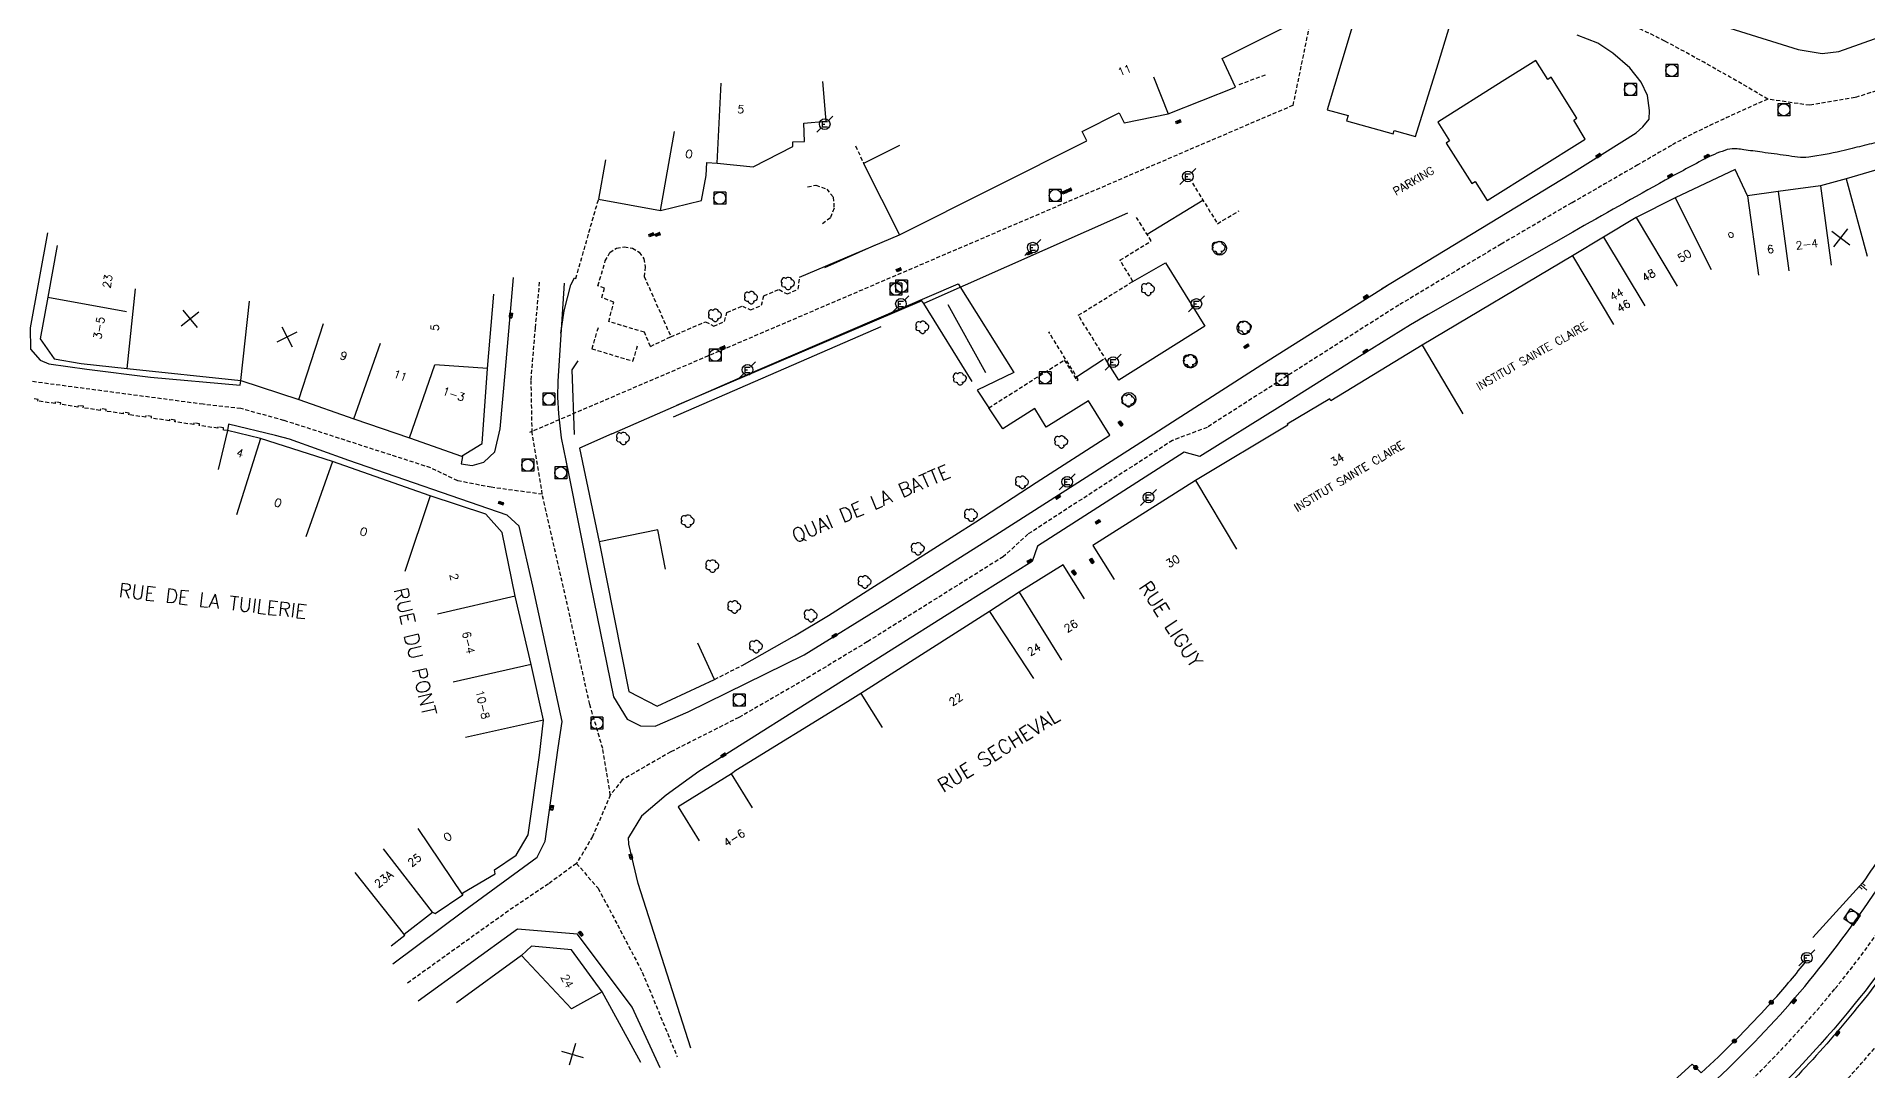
# Model space of a CAD drawing. Header units: millimetres. Extents: x 256000 to 257000, y 143000 to 144000.
# Drawn here: x 256142.1 to 256370.9, y 143555 to 143684.2 of the extents above; entities that cross this region are included whole.
import ezdxf
from ezdxf.enums import TextEntityAlignment as Align

# ---------------------------------------------------------------- set-up
doc = ezdxf.new("R2010")
doc.units = ezdxf.units.MM
doc.linetypes.add('DASHED', pattern=[0.75, 0.5, -0.25])
doc.layers.get('0').update_dxf_attribs({"linetype": 'CONTINUOUS'})
for name, color, linetype in [('W0001', 6, 'DASHED'), ('W0008', 7, 'CONTINUOUS'), ('W0100', 7, 'CONTINUOUS'), ('W0112', 1, 'DASHED'), ('W0211', 2, 'CONTINUOUS'), ('W0300', 7, 'CONTINUOUS'), ('W0302', 3, 'CONTINUOUS'), ('W0322', 7, 'CONTINUOUS'), ('W0400', 7, 'CONTINUOUS'), ('W0420', 7, 'CONTINUOUS'), ('W0471', 7, 'CONTINUOUS'), ('W0984', 7, 'CONTINUOUS'), ('W0989', 7, 'CONTINUOUS'), ('W0991', 7, 'CONTINUOUS'), ('W1102', 7, 'CONTINUOUS')]:
    doc.layers.add(name, color=color, linetype=linetype)
doc.styles.get("Standard").update_dxf_attribs({"font": 'romans.shx', "width": 0.85})

# ---------------------------------------------------------------- blocks, each defined once
blk = doc.blocks.new('t322o')
at = {"color": 0, "linetype": 'Continuous'}
for radius in [0.25, 0.15]:
    blk.add_circle((0, 0), radius, dxfattribs=at)
blk = doc.blocks.new('T400')
for p, q in [((-0.15, 0.3), (0.15, 0.3)), ((-0.15, -0.25), (-0.15, 0.3)), ((-0.15, 0.15), (0.15, 0.15)), ((-0.15, 0), (0.15, 0)), ((0.15, 0.3), (0.15, -0.25)), ((-0.15, -0.15), (0.15, -0.15)), ((-0.15, -0.25), (-0.15, -0.3)), ((-0.15, -0.3), (0.15, -0.3)), ((0.15, -0.3), (0.15, -0.25))]:
    blk.add_line(p, q)
blk = doc.blocks.new('T471')
for p, q in [((-0.333334, 0.333334), (-0.333334, -0.333334)), ((-0.333334, 0.333334), (0.333334, 0.333334)), ((-0.333334, 0), (0, 0)), ((0.500001, 0.500001), (1.000002, 1.000002)), ((-0.500001, -0.500001), (-1.000002, -1.000002)), ((-0.333334, -0.333334), (0.333334, -0.333334))]:
    blk.add_line(p, q)
blk.add_ellipse((0, 0), major_axis=(0.471405, 0.471405), ratio=1, start_param=5.4977871438, end_param=11.780972451)
blk = doc.blocks.new('T420')
for p, q in [((0.75, 0.75), (-0.75, 0.75)), ((-0.75, 0.75), (-0.75, -0.75)), ((0.75, 0.75), (0.75, -0.75)), ((0.75, -0.75), (-0.75, -0.75))]:
    blk.add_line(p, q)
blk.add_ellipse((0, 0), major_axis=(-0.53, 0.53), ratio=1, start_param=3.926991, end_param=10.210176)
blk = doc.blocks.new('t211o')
at = {"color": 0, "linetype": 'Continuous'}
for p, q in [((-0.29, 0.5), (-0.29, 0)), ((0, 1), (0, 0)), ((0.29, 0.5), (0.29, 0))]:
    blk.add_line(p, q, dxfattribs=at)
blk = doc.blocks.new('t991o')
at = {"color": 0, "linetype": 'Continuous'}
for p, q in [((-1, 1), (1, -1)), ((-1, -1), (1, 1))]:
    blk.add_line(p, q, dxfattribs=at)
blk = doc.blocks.new('T300')
for p, q in [((-0.8, 0.51), (-0.86, 0.34)), ((-0.86, 0.34), (-0.86, 0.17)), ((-0.86, 0.17), (-0.74, 0.06)), ((-0.69, 0.63), (-0.8, 0.51)), ((-0.8, -0.06), (-0.74, 0.06)), ((-0.74, 0.06), (-0.69, 0.11)), ((-0.57, 0.69), (-0.69, 0.63)), ((-0.46, 0.69), (-0.57, 0.69)), ((-0.29, 0.63), (-0.46, 0.69)), ((-0.29, 0.63), (-0.17, 0.74)), ((-0.23, 0.57), (-0.29, 0.63)), ((-0.17, 0.74), (-0.06, 0.8)), ((-0.06, 0.8), (0.06, 0.8)), ((0.06, 0.8), (0.23, 0.74)), ((0.23, 0.74), (0.34, 0.63)), ((0.34, 0.63), (0.4, 0.51)), ((0.46, 0.46), (0.34, 0.46)), ((0.4, 0.51), (0.4, 0.46)), ((0.57, 0.4), (0.46, 0.46)), ((0.57, 0.4), (0.69, 0.29)), ((0.69, 0.29), (0.74, 0.17)), ((0.74, 0.06), (0.69, -0.17)), ((0.74, 0.17), (0.74, 0.06)), ((-0.8, -0.17), (-0.8, -0.06)), ((-0.8, -0.23), (-0.8, -0.17)), ((-0.74, -0.34), (-0.8, -0.23)), ((-0.69, -0.4), (-0.74, -0.34)), ((-0.51, -0.46), (-0.69, -0.4)), ((-0.4, -0.46), (-0.51, -0.46)), ((-0.4, -0.46), (-0.34, -0.46)), ((-0.34, -0.46), (-0.34, -0.4)), ((-0.34, -0.51), (-0.34, -0.46)), ((-0.29, -0.63), (-0.34, -0.51)), ((-0.17, -0.74), (-0.29, -0.63)), ((-0.06, -0.8), (-0.17, -0.74)), ((0.06, -0.8), (-0.06, -0.8)), ((0.17, -0.74), (0.06, -0.8)), ((0.23, -0.69), (0.17, -0.74)), ((0.29, -0.46), (0.23, -0.46)), ((0.29, -0.63), (0.23, -0.69)), ((0.46, -0.4), (0.29, -0.46)), ((0.34, -0.51), (0.29, -0.63)), ((0.34, -0.51), (0.34, -0.46)), ((0.57, -0.34), (0.46, -0.4)), ((0.63, -0.29), (0.57, -0.34)), ((0.69, -0.17), (0.63, -0.29))]:
    blk.add_line(p, q)

msp = doc.modelspace()

# ---------------------------------------------------------------- linework, layer by layer
at = {"layer": 'W0001'}
for points in [[(256446.26, 143861.44, 0), (256438.42, 143855.14, 0.000001), (256431.81, 143849.84)], [(256259.65, 143756.2, 0.003402), (256262.18, 143746.13, 0.006006), (256263.72, 143740.46, 0.000011), (256266.87, 143729.39, 0.000123), (256267.15, 143728.43, 0.000456), (256268.35, 143724.22, 0.000419), (256269.67, 143719.65, 0.030101), (256270.06, 143718.54, 0.009899), (256271.53, 143715.26, 0.071129), (256274.6, 143710.61, 0.065224), (256279.18, 143706.63, 0.025867), (256281.14, 143705.48, 0.009838), (256286.48, 143702.82, 0.058212), (256307.68, 143695.65, -0.038328), (256340.24, 143686.07, -0.031278), (256345.59, 143683.65, -0.012439), (256358.46, 143676.4), (256358.46, 143676.4)], [(256311.98, 143650.44, -0.001544), (256325.14, 143658.27, -0.002315), (256333.96, 143663.43, -0.0001), (256342.23, 143668.2, -0.000197), (256346.42, 143670.62, -0.01894), (256350.29, 143672.66, -0.009211), (256358.46, 143676.4), (256358.46, 143676.4)], [(256353.15, 143550.6, 0.032403), (256366.89, 143565.23, 0.031476), (256375.62, 143577.36, 0.034197), (256385.54, 143595.45, 0.028927), (256391.84, 143612.66, 0.019995), (256394.76, 143623.18)], [(256357.98, 143543.42, 0.021519), (256367.48, 143552.88, 0.022584), (256375.8, 143562.71, 0.023649), (256383.16, 143573.3)]]:
    msp.add_lwpolyline(points, format="xyb", dxfattribs=at)
for points in [[(256303.43, 143696.67), (256299.1, 143675.62), (256203.69, 143634.73)], [(256374.9, 143678.34), (256369.38, 143676.6), (256363.72, 143675.63), (256358.46, 143676.4), (256358.46, 143676.4)], [(256205.29, 143627.01), (256204.02, 143634.73), (256203.89, 143641.33), (256204.43, 143647.8), (256204.97, 143653.73)], [(256312.33, 143650.65), (256299.66, 143642.61), (256288.38, 143635.37), (256284.07, 143633.75), (256265.99, 143622.02), (256262.89, 143619.19), (256245.89, 143608.55), (256238.74, 143604.24), (256229.84, 143599.11), (256221.34, 143594.8), (256215.27, 143591.3), (256213.79, 143589.41), (256212.84, 143595.21), (256211.23, 143600.73), (256205.29, 143627.01), (256198.89, 143627.88), (256194.71, 143628.69), (256191.34, 143630.31), (256172.99, 143636.24), (256167.6, 143637.72), (256162.88, 143638.26), (256141.56, 143641.09)], [(256213.79, 143589.41), (256211.58, 143584.23), (256209.56, 143580.86), (256206.05, 143578.3), (256201.06, 143574.93), (256188.31, 143565.81)], [(256209.56, 143580.86), (256212.26, 143577.76), (256214.69, 143573.18), (256217.79, 143567.25), (256222.15, 143556.68)]]:
    msp.add_lwpolyline(points, dxfattribs=at)
at = {"layer": 'W0008'}
for p, q in [((256280.88, 143659.51), (256287.86, 143663.77)), ((256237.44, 143654.13), (256249.94, 143659.45)), ((256289.07, 143657.75), (256289.1, 143658.01)), ((256289.12, 143657.48), (256289.07, 143657.75)), ((256289.1, 143658.01), (256289.21, 143658.26)), ((256289.25, 143657.24), (256289.12, 143657.48)), ((256289.21, 143658.26), (256289.4, 143658.45)), ((256289.44, 143657.06), (256289.25, 143657.24)), ((256289.4, 143658.45), (256289.64, 143658.58)), ((256289.69, 143656.94), (256289.44, 143657.06)), ((256289.64, 143658.58), (256289.9, 143658.64)), ((256289.95, 143656.91), (256289.69, 143656.94)), ((256289.9, 143658.64), (256290.17, 143658.6)), ((256290.22, 143656.96), (256289.95, 143656.91)), ((256290.17, 143658.6), (256290.42, 143658.49)), ((256290.46, 143657.09), (256290.22, 143656.96)), ((256290.42, 143658.49), (256290.61, 143658.3)), ((256290.64, 143657.29), (256290.46, 143657.09)), ((256290.61, 143658.3), (256290.74, 143658.06)), ((256290.76, 143657.53), (256290.64, 143657.29)), ((256290.74, 143658.06), (256290.79, 143657.8)), ((256290.79, 143657.8), (256290.76, 143657.53)), ((256292.13, 143647.96), (256292.21, 143648.2)), ((256292.13, 143647.7), (256292.13, 143647.96)), ((256292.21, 143647.45), (256292.13, 143647.7)), ((256292.21, 143648.2), (256292.37, 143648.41)), ((256292.37, 143648.41), (256292.58, 143648.56)), ((256292.58, 143648.56), (256292.83, 143648.64)), ((256292.83, 143648.64), (256293.09, 143648.64)), ((256293.09, 143648.64), (256293.34, 143648.55)), ((256293.34, 143648.55), (256293.55, 143648.4)), ((256293.55, 143648.4), (256293.7, 143648.19)), ((256293.7, 143648.19), (256293.78, 143647.94)), ((256293.78, 143647.94), (256293.78, 143647.68)), ((256292.36, 143647.23), (256292.21, 143647.45)), ((256292.57, 143647.08), (256292.36, 143647.23)), ((256292.81, 143646.99), (256292.57, 143647.08)), ((256293.08, 143646.99), (256292.81, 143646.99)), ((256293.32, 143647.07), (256293.08, 143646.99)), ((256293.54, 143647.22), (256293.32, 143647.07)), ((256293.69, 143647.43), (256293.54, 143647.22)), ((256293.78, 143647.68), (256293.69, 143647.43)), ((256272.07, 143641.7), (256275.43, 143643.91)), ((256285.45, 143643.73), (256285.52, 143643.99)), ((256285.46, 143643.47), (256285.45, 143643.73)), ((256285.55, 143643.22), (256285.46, 143643.47)), ((256285.52, 143643.99), (256285.66, 143644.2)), ((256285.71, 143643.02), (256285.55, 143643.22)), ((256285.66, 143644.2), (256285.87, 143644.37)), ((256285.87, 143644.37), (256286.11, 143644.46)), ((256286.11, 143644.46), (256286.38, 143644.47)), ((256286.38, 143644.47), (256286.63, 143644.4)), ((256286.63, 143644.4), (256286.85, 143644.26)), ((256286.85, 143644.26), (256287.01, 143644.05)), ((256287.05, 143643.29), (256286.9, 143643.07)), ((256287.01, 143644.05), (256287.11, 143643.8)), ((256287.12, 143643.54), (256287.05, 143643.29)), ((256287.11, 143643.8), (256287.12, 143643.54)), ((256285.93, 143642.87), (256285.71, 143643.02)), ((256286.18, 143642.8), (256285.93, 143642.87)), ((256286.45, 143642.81), (256286.18, 143642.8)), ((256286.69, 143642.9), (256286.45, 143642.81)), ((256286.9, 143643.07), (256286.69, 143642.9)), ((256277.76, 143638.86), (256277.8, 143639.12)), ((256277.8, 143638.59), (256277.76, 143638.86)), ((256277.8, 143639.12), (256277.92, 143639.36)), ((256277.92, 143638.36), (256277.8, 143638.59)), ((256277.92, 143639.36), (256278.11, 143639.55)), ((256278.11, 143639.55), (256278.35, 143639.67)), ((256278.35, 143639.67), (256278.61, 143639.72)), ((256278.61, 143639.72), (256278.88, 143639.68)), ((256278.88, 143639.68), (256279.11, 143639.56)), ((256279.11, 143639.56), (256279.3, 143639.37)), ((256279.3, 143639.37), (256279.43, 143639.13)), ((256279.43, 143638.6), (256279.31, 143638.36)), ((256279.43, 143639.13), (256279.47, 143638.86)), ((256279.47, 143638.86), (256279.43, 143638.6)), ((256278.11, 143638.17), (256277.92, 143638.36)), ((256278.35, 143638.05), (256278.11, 143638.17)), ((256278.62, 143638.01), (256278.35, 143638.05)), ((256278.88, 143638.05), (256278.62, 143638.01)), ((256279.12, 143638.17), (256278.88, 143638.05)), ((256279.31, 143638.36), (256279.12, 143638.17))]:
    msp.add_line(p, q, dxfattribs=at)
for points in [[(256482.59, 143885.95, -0.000004), (256463.88, 143870.93, -0.000285)], [(256336.82, 143789.23, -0.000016), (256315.35, 143782.96, 0.000069)], [(256307.38, 143699.67, -0.000026), (256324.66, 143694.31, -0.000021), (256345.86, 143687.73)], [(256277.62, 143485.35), (256303.73, 143509.35), (256307.98, 143513.17), (256327.88, 143531.5), (256351.42, 143553.26, 0.05689), (256371, 143575.98), (256371.73, 143577.01, 0.041305), (256382.84, 143596.97, 0.034269), (256389.54, 143615.75, 0.023658), (256393.25, 143631.37), (256398.95, 143660.46, 0.060444), (256399.2, 143663.81, 0.056503), (256398.66, 143667.13, 0.120864), (256395.68, 143672.52, 0.114065), (256391.25, 143675.33, 0.092077), (256386.82, 143676.04, 0.082234), (256382.38, 143675.28)], [(256376.77, 143672.44, 0.005084), (256375.9, 143672.16, -0.02119), (256371.43, 143670.83, -0.00154), (256369, 143670.23, -0.002758), (256367.65, 143669.9, -0.022846), (256363.58, 143669.15, -0.067813), (256362.18, 143669.15, -0.001484), (256360.74, 143669.35, 0.000711), (256357.74, 143669.76, 0.000242), (256355.45, 143670.08, 0.000695), (256354.65, 143670.18, 0.105275), (256353.4, 143670.09, 0.047772), (256350.85, 143669.06, 0.007013), (256345.63, 143666.26, 0.003136), (256334.09, 143659.78), (256316.02, 143649.47), (256313.79, 143648.2), (256313.79, 143648.2)], [(256397.35, 143621.21, -0.02272), (256394.14, 143609.57, -0.028184), (256388.25, 143593.92, -0.031932), (256379.5, 143577.7, -0.032542), (256369.23, 143563.17, -0.035905), (256354.89, 143547.94), (256336.91, 143531.45), (256322.67, 143518.37), (256307.31, 143504.25), (256292.76, 143490.9), (256279.65, 143478.82), (256273.72, 143473.38)], [(256397.89, 143621.09, -0.02272), (256394.66, 143609.4, -0.028184), (256388.75, 143593.69, -0.031932), (256379.97, 143577.41, -0.032542), (256369.65, 143562.83, -0.035905), (256355.26, 143547.53), (256337.28, 143531.05), (256323.05, 143517.97), (256307.69, 143503.84), (256293.13, 143490.5), (256280.02, 143478.41), (256274.07, 143472.95)]]:
    msp.add_lwpolyline(points, format="xyb", dxfattribs=at)
for points in [[(256307.38, 143699.67), (256309.7, 143701), (256327.14, 143695.61), (256344.74, 143690.14), (256345.86, 143687.73), (256362.27, 143682.62), (256365.26, 143682.11), (256367.32, 143682.36), (256373.1, 143684.38), (256373.1, 143684.38)], [(256310.17, 143652.68), (256333.84, 143667.07), (256341.99, 143672.19), (256342.85, 143672.94), (256343.62, 143673.92), (256343.68, 143675), (256343.42, 143676.85), (256342.64, 143678.54), (256341.21, 143680.33), (256339.11, 143682.14), (256337.2, 143683.42), (256334.62, 143684.42)], [(256143.44, 143659.67), (256141.26, 143647.82), (256141.33, 143645.14), (256142.53, 143643.79), (256143.6, 143643.33), (256148.34, 143642.65), (256156.32, 143641.63), (256167.53, 143640.64), (256167.61, 143641.21)], [(256279.11, 143653.62), (256283.19, 143655.92), (256288.1, 143648.03), (256277.33, 143641.27), (256275.86, 143643.66)], [(256195.3, 143631.74), (256195.14, 143630.81), (256196.52, 143630.61), (256197.99, 143631.04), (256199.36, 143632.33), (256200.01, 143635.17), (256200.7, 143642.61), (256201.69, 143654.09)], [(256208.04, 143653.39), (256207.22, 143641.14), (256207.18, 143639.14), (256207.3, 143637.08), (256207.66, 143634.07), (256208.51, 143629.82), (256211.33, 143615.77), (256214.17, 143601.68), (256215.91, 143598.88)], [(256207.62, 143647.14), (256208.01, 143649.95), (256208.86, 143653.17), (256209.32, 143654.05), (256209.47, 143653.98)], [(256213.97, 143634.57), (256229.77, 143641.5), (256257.25, 143653.33), (256264.22, 143642.23), (256259.66, 143640.02), (256261.08, 143637.81)], [(256215.91, 143598.88), (256217.55, 143598.05), (256219.38, 143598.01), (256223.52, 143599.83), (256238.02, 143606.93), (256248.38, 143613.36), (256261.97, 143621.92), (256272.23, 143628.47), (256280.09, 143633.52), (256295.2, 143643.23), (256310.89, 143653.12)], [(256313.79, 143648.2), (256307.78, 143644.42), (256297.53, 143637.96), (256287.49, 143631.73), (256285.5, 143632.26), (256267.18, 143620.51), (256266.53, 143618.6), (256255.87, 143611.92), (256224.84, 143592.35), (256220.75, 143589.38), (256217.67, 143586.78), (256216.08, 143584.12)], [(256230.27, 143605.62), (256236.79, 143609.31), (256241.04, 143611.85), (256246.35, 143615.22), (256259.46, 143623.57), (256267.02, 143628.47), (256276.24, 143634.38), (256273.54, 143638.68), (256268.28, 143635.39), (256266.83, 143637.73), (256262.86, 143635.19), (256261.08, 143637.81)], [(256207.29, 143595.32), (256207.77, 143598.61), (256204.09, 143615.53), (256202.41, 143623.01), (256200.91, 143624.4), (256181.09, 143631.24), (256173.67, 143633.9), (256171.95, 143634.36), (256166.07, 143635.76), (256165.95, 143634.96)], [(256213.97, 143634.57), (256209.93, 143632.79), (256212.38, 143621.08)], [(256245.08, 143602.09), (256243.45, 143601.07), (256229.46, 143592.46), (256228.93, 143592.07)], [(256186.61, 143568.3), (256195.48, 143574.92), (256204.64, 143581.64), (256205.63, 143583.66), (256207.29, 143595.32)], [(256223.85, 143557.76), (256217.29, 143578.36), (256216.09, 143583.26), (256216.08, 143584.12)], [(256220, 143555.31), (256216.52, 143562.88), (256209.68, 143572.01), (256202.17, 143572.65), (256189.78, 143563.64)]]:
    msp.add_lwpolyline(points, dxfattribs=at)
at = {"layer": 'W0100'}
msp.add_lwpolyline([(256281.67, 143679.2), (256283.51, 143674.55), (256291.91, 143677.88), (256290.28, 143681.47), (256297.91, 143685.3), (256296.73, 143687.48, 0.0383), (256297.64, 143688.5, 0.1418), (256298.1, 143689.64, 0.1372), (256297.8, 143690.88, 0.1311), (256296.93, 143691.84, 0.1284), (256295.77, 143692.15, 0.0367), (256294.49, 143692.07), (256294.45, 143692.15), (256293.46, 143694.11), (256290.22, 143692.47), (256288.79, 143695.3), (256284.47, 143696.63), (256282.38, 143695.59), (256281.59, 143695.19), (256280.65, 143696.97), (256274.14, 143693.54), (256269.4, 143691.05), (256271.73, 143686.63), (256271.73, 143686.63)], format="xyb", dxfattribs=at)
for points in [[(256317.28, 143680.81), (256318.73, 143685.59), (256316, 143686.42), (256316.14, 143686.89), (256310.45, 143688.62), (256310.3, 143688.15), (256307.57, 143688.98), (256306.12, 143684.2)], [(256306.12, 143684.2), (256303.4, 143675.05), (256306.01, 143674.36), (256305.82, 143673.68), (256311.64, 143672.07), (256311.75, 143672.47), (256314.43, 143671.73), (256317.28, 143680.81)], [(256335.65, 143671.4), (256334.21, 143673.79), (256334.61, 143674.04), (256331.4, 143679.13), (256330.98, 143678.86), (256329.48, 143681.25), (256325.24, 143678.59)], [(256213.19, 143668.81), (256212.31, 143663.89), (256220.04, 143662.5), (256225.19, 143663.72), (256225.77, 143666.84), (256225.84, 143668.48), (256227.13, 143668.41), (256231.65, 143667.94), (256236.62, 143670.47), (256236.6, 143671.07), (256238.05, 143671.11), (256237.99, 143673.4), (256240.78, 143673.64), (256240.36, 143678.62)], [(256325.24, 143678.59), (256317.22, 143673.54), (256318.69, 143671.18), (256318.27, 143670.91), (256321.48, 143665.85), (256321.89, 143666.1)], [(256249.92, 143670.61), (256245.45, 143668.36), (256249.94, 143659.45), (256273.34, 143671.2), (256272.76, 143672.37), (256277.37, 143674.69), (256278.01, 143673.43), (256283.51, 143674.55)], [(256382.84, 143670.75), (256368.26, 143666.43), (256365.04, 143665.56), (256359.76, 143664.84), (256355.93, 143664.32), (256354.39, 143667.59), (256346.88, 143664.05), (256342, 143661.6), (256337.94, 143659.16), (256334.05, 143656.83), (256315.24, 143645.65), (256315.24, 143645.65)], [(256321.89, 143666.1), (256323.39, 143663.72), (256335.65, 143671.4)], [(256144.64, 143658.11), (256143.48, 143651.64), (256142.52, 143646.43), (256144.29, 143643.93), (256147.63, 143643.35), (256153.42, 143642.75), (256167.61, 143641.21), (256174.85, 143638.86), (256181.75, 143636.44), (256188.7, 143634.05), (256195.17, 143631.77), (256197.77, 143633.34)], [(256197.77, 143633.34), (256198.43, 143642.71), (256199.24, 143652.01)], [(256315.24, 143645.65), (256303.86, 143638.67), (256303.7, 143638.94), (256298.4, 143635.77), (256298.49, 143635.63), (256286.92, 143628.71), (256274.09, 143620.59), (256276.77, 143616.36)], [(256205.45, 143598.78), (256203.89, 143605.72), (256201.91, 143614.29), (256200.28, 143622.22), (256198.22, 143624.53), (256191.27, 143626.83), (256179.06, 143631.12), (256170.07, 143633.97), (256165.96, 143634.96), (256164.79, 143630.1)], [(256220.69, 143617.64), (256219.72, 143622.55), (256212.38, 143621.08), (256216.1, 143602.36), (256219.66, 143600.54)], [(256273.05, 143613.95), (256270.4, 143618.2), (256264.88, 143614.75), (256261.2, 143612.34), (256245.08, 143602.09), (256247.77, 143597.87)], [(256219.66, 143600.54), (256226.81, 143603.86), (256224.71, 143608.39)], [(256186.39, 143570.54), (256188.12, 143571.9), (256188.04, 143572.03), (256191.58, 143574.78), (256191.89, 143574.59), (256195.35, 143576.92), (256195.34, 143577.17), (256199.38, 143579.58), (256199.33, 143580.07), (256202.03, 143581.89), (256203.54, 143584.44), (256204.95, 143594.4), (256205.45, 143598.78)], [(256231.57, 143587.82), (256228.93, 143592.07), (256222.25, 143587.92), (256224.89, 143583.67)], [(256217.61, 143555.99), (256212.75, 143564.79), (256208.93, 143570.05), (256203.95, 143570.53), (256202.69, 143569.35), (256194.58, 143563.44)]]:
    msp.add_lwpolyline(points, dxfattribs=at)
at = {"layer": 'W0112'}
for p, q in [((256292.39, 143678.24), (256295.75, 143679.47)), ((256244.45, 143670.56), (256245.45, 143668.36)), ((256209.47, 143653.98), (256212.31, 143663.89)), ((256226.81, 143603.86), (256230.27, 143605.62))]:
    msp.add_line(p, q, dxfattribs=at)
for points in [[(256238.45, 143665.42), (256239.47, 143665.66), (256240.83, 143665.15), (256241.66, 143664.16), (256241.75, 143662.76), (256241.29, 143661.57), (256240.32, 143660.82)], [(256286.54, 143665.9), (256289.68, 143660.83), (256292.38, 143662.46)], [(256275.86, 143643.66), (256272.28, 143649.38), (256279.11, 143653.62), (256277.49, 143656.27), (256281.4, 143658.68), (256279.55, 143661.62)], [(256218.82, 143645.5), (256218.04, 143647.26), (256213.6, 143648.59), (256214.22, 143651.02), (256212.73, 143651.6), (256213.07, 143652.77), (256212.24, 143653.07), (256213.16, 143656.17), (256213.73, 143657.24), (256214.56, 143657.77), (256215.53, 143657.96), (256216.56, 143657.78), (256217.41, 143657.26), (256217.97, 143656.46), (256218.14, 143655.43), (256218.02, 143654.25), (256221.36, 143646.7)], [(256218.82, 143645.5), (256221.36, 143646.7), (256225.69, 143648.58), (256226.72, 143648.03), (256228.07, 143648.61), (256228.37, 143649.75), (256230.29, 143650.54), (256231.31, 143650.05), (256232.69, 143650.63), (256232.98, 143651.81), (256234.88, 143652.62), (256235.88, 143652.05), (256237.28, 143652.65), (256237.44, 143654.13)], [(256212.25, 143647.82), (256211.48, 143645.2), (256216.62, 143643.65), (256217.26, 143645.82)], [(256261.08, 143637.81), (256270.53, 143643.79), (256272.09, 143641.25), (256272.28, 143641.36), (256268.58, 143647.32)], [(256164.75, 143635.45), (256164.72, 143635.26), (256162.39, 143635.62), (256162.42, 143635.82), (256161.75, 143635.92), (256161.72, 143635.72), (256159.37, 143636.08), (256159.4, 143636.28), (256158.71, 143636.4), (256158.68, 143636.2), (256156.43, 143636.53), (256156.46, 143636.73), (256155.75, 143636.84), (256155.71, 143636.64), (256153.61, 143636.94), (256153.64, 143637.14), (256152.91, 143637.25), (256152.88, 143637.05), (256150.76, 143637.4), (256150.79, 143637.6), (256150.07, 143637.7), (256150.04, 143637.5), (256147.92, 143637.81), (256147.95, 143638.01), (256147.27, 143638.1), (256147.25, 143637.9), (256145.08, 143638.24), (256145.11, 143638.43), (256144.42, 143638.55), (256144.39, 143638.35), (256142.25, 143638.66), (256142.28, 143638.86), (256141.59, 143638.97)], [(256165.96, 143634.96), (256165.43, 143635.04), (256165.44, 143635.33), (256164.75, 143635.45)]]:
    msp.add_lwpolyline(points, dxfattribs=at)
at = {"layer": 'W0211'}
msp.add_lwpolyline([(256392.22, 143635.63, -0.012817), (256389.8, 143624.21, -0.019732), (256386.22, 143610.78, -0.026748), (256381.17, 143597.65, -0.025411), (256375.31, 143586.25, -0.023966), (256370.32, 143578.46), (256364.11, 143571.62)], format="xyb", dxfattribs=at)
at = {"layer": 'W0302'}
for p, q in [((256260.73, 143642.17), (256256.02, 143650.7)), ((256247.58, 143647.95), (256221.66, 143636.65))]:
    msp.add_line(p, q, dxfattribs=at)
at = {"layer": 'W0322'}
for p, q in [((256240.62, 143655.34), (256246.87, 143658.13)), ((256259.01, 143641.1), (256252.96, 143650.85))]:
    msp.add_line(p, q, dxfattribs=at)
for points in [[(256278.43, 143662.13), (256252.96, 143650.85), (256252.73, 143651.2), (256222.07, 143638.09)], [(256209.33, 143634.49), (256209.01, 143642.58), (256209.79, 143643.69)]]:
    msp.add_lwpolyline(points, dxfattribs=at)
msp.add_lwpolyline([(256344.5, 143551.7), (256349.01, 143555.78), (256350.14, 143554.7), (256352.28, 143556.7, 0.020529), (256359.32, 143563.96, 0.01759), (256363.22, 143568.6)], format="xyb", dxfattribs=at)
at = {"layer": 'W1102'}
for p, q in [((256227.13, 143668.41), (256227.66, 143678.4)), ((256220.04, 143662.5), (256221.81, 143672.34)), ((256368.26, 143666.43), (256370.88, 143656.78)), ((256346.88, 143664.05), (256351.37, 143655.12)), ((256355.93, 143664.32), (256357.28, 143654.41)), ((256359.76, 143664.84), (256361.11, 143654.93)), ((256365.04, 143665.56), (256366.39, 143655.65)), ((256342, 143661.6), (256347.15, 143653.02)), ((256337.94, 143659.16), (256343.08, 143650.58)), ((256334.05, 143656.83), (256339.16, 143648.24)), ((256153.42, 143642.75), (256154.45, 143652.7)), ((256143.48, 143651.64), (256153.32, 143649.87)), ((256167.61, 143641.21), (256168.7, 143651.15)), ((256174.85, 143638.86), (256177.93, 143648.37)), ((256181.75, 143636.44), (256185.06, 143645.88)), ((256315.24, 143645.65), (256320.35, 143637.05)), ((256188.7, 143634.05), (256191.85, 143643.18)), ((256198.43, 143642.71), (256191.85, 143643.18)), ((256170.07, 143633.97), (256167.05, 143624.44)), ((256179.06, 143631.12), (256175.75, 143621.69)), ((256286.92, 143628.71), (256292.05, 143620.13)), ((256191.27, 143626.83), (256188.12, 143617.34)), ((256201.91, 143614.29), (256192.17, 143612.04)), ((256264.88, 143614.75), (256270.18, 143606.27)), ((256261.2, 143612.34), (256266.67, 143603.97)), ((256203.89, 143605.72), (256194.14, 143603.53)), ((256205.45, 143598.78), (256195.7, 143596.59)), ((256195.35, 143576.92), (256189.78, 143585.22)), ((256191.58, 143574.78), (256185.43, 143582.67)), ((256188.12, 143571.9), (256181.9, 143579.74)), ((256202.69, 143569.35), (256208.94, 143562.68)), ((256212.75, 143564.79), (256208.94, 143562.68))]:
    msp.add_line(p, q, dxfattribs=at)

# ---------------------------------------------------------------- block references
at = {"layer": 'W0211', "rotation": 228.6602024119388}
msp.add_blockref('t211o', (256370.07, 143578.18), dxfattribs=at)
at = {"layer": 'W0300'}
for p in [(256289.87, 143657.81), (256231.4, 143651.58), (256236.02, 143653.36), (256281.02, 143652.63), (256226.9, 143649.37), (256252.82, 143647.88), (256293.13, 143647.86), (256286.29, 143643.66), (256257.51, 143641.44), (256278.56, 143638.71), (256215.42, 143633.98), (256270.18, 143633.55), (256265.29, 143628.5), (256258.91, 143624.4), (256223.5, 143623.64), (256252.26, 143620.18), (256226.57, 143618.03), (256245.61, 143616.04), (256229.32, 143612.91), (256238.88, 143611.83), (256232.03, 143607.96)]:
    msp.add_blockref('T300', p, dxfattribs=at)
at = {"layer": 'W0322'}
for p, rotation in [((256358.9, 143563.5), 317.6820466951903), ((256354.29, 143558.65), 314.8722844555654), ((256349.45, 143555.35), 226.3959264001879)]:
    msp.add_blockref('t322o', p, dxfattribs=dict(at, rotation=rotation))
at = {"layer": 'W0400'}
for p, rotation in [((256284.79, 143673.58), 111.9852747133337), ((256337.29, 143669.33), 122.087), ((256350.82, 143669.25), 298.5955999999999), ((256346.26, 143666.81), 298.9796), ((256270.58, 143664.79), 112.6894589545215), ((256271.14, 143665.02), 112.6108034615569), ((256218.93, 143659.45), 110.663034138699), ((256219.71, 143659.49), 110.6616789116847), ((256266.16, 143657.14), 114.1236864518859), ((256249.85, 143655.07), 113.3127047163084), ((256308.2, 143651.68), 300.7397133943431), ((256201.37, 143649.37), 355.4644000086628), ((256227.85, 143645.32), 113.3897350239194), ((256293.3, 143645.53), 121.5335422562389), ((256308.18, 143644.86), 300.9802857496686), ((256277.57, 143635.86), 33.93073245118264), ((256200.13, 143625.9), 68.89527927081483), ((256269.71, 143626.67), 302.387624398324), ((256274.72, 143623.56), 300.1638192938863), ((256266.2, 143618.67), 302.3117460887237), ((256273.97, 143618.69), 34.45827207640564), ((256271.73, 143617.21), 35.14867265719191), ((256241.79, 143609.33), 301.7301851235554), ((256227.95, 143594.37), 122.4677783732268), ((256206.49, 143587.83), 353.1132722150778), ((256216.36, 143581.73), 14.97333260535487), ((256210.09, 143572.08), 39.46802621997592), ((256361.76, 143563.64), 141.7467052473978), ((256367.16, 143559.6), 143.8305686424121)]:
    msp.add_blockref('T400', p, dxfattribs=dict(at, rotation=rotation))
at = {"layer": 'W0420'}
for p in [(256346.45, 143680), (256341.28, 143677.61), (256360.47, 143675.08), (256227.47, 143664.02), (256269.41, 143664.36), (256249.49, 143652.64), (256250.18, 143653.02), (256226.9, 143644.38), (256268.12, 143641.58), (256297.72, 143641.37), (256206.12, 143638.9), (256203.46, 143630.64), (256207.59, 143629.67), (256229.9, 143601.28), (256212.1, 143598.4)]:
    msp.add_blockref('T420', p, dxfattribs=at)
at = {"layer": 'W0420', "rotation": 235.4187428975581}
msp.add_blockref('T420', (256369, 143574.14), dxfattribs=at)
at = {"layer": 'W0471'}
for p in [(256240.58, 143673.28), (256285.98, 143666.74), (256266.59, 143657.84), (256250.12, 143650.81), (256287.04, 143650.8), (256230.93, 143642.56), (256276.63, 143643.53), (256270.89, 143628.57), (256281.06, 143626.61), (256363.35, 143569.07)]:
    msp.add_blockref('T471', p, dxfattribs=at)
at = {"layer": 'W0991'}
for p, rotation in [((256367.59, 143659.06), 7.758817874468856), ((256161.24, 143648.94), 354.0881598277533), ((256173.39, 143646.69), 342.0433806431492), ((256209.05, 143557.01), 298.8810274668206)]:
    msp.add_blockref('t991o', p, dxfattribs=dict(at, rotation=rotation))

# ---------------------------------------------------------------- texts
at = {"layer": 'W0984'}
for s, rotation, p in [('PARKING', 30.3615, (256314.19, 143666.19)), ('INSTITUT SAINTE CLAIRE', 29.7462, (256328.97, 143644.29)), ('INSTITUT SAINTE CLAIRE', 30.8684, (256306.13, 143629.25))]:
    msp.add_text(s, height=1, rotation=rotation, dxfattribs=at).set_placement(p, align=Align.MIDDLE)
at = {"layer": 'W0989'}
for s, rotation, p in [('QUAI DE LA BATTE', 23.0846, (256246.4, 143625.76)), ('RUE DE LA TUILERIE', 353.3193, (256164.11, 143613.69)), ('RUE LIGUY', 303.0625, (256283.86, 143610.74)), ('RUE DU PONT', 282.9377, (256189.38, 143607.33)), ('RUE SECHEVAL', 32.0031, (256262.31, 143595))]:
    msp.add_text(s, height=1.75, rotation=rotation, dxfattribs=at).set_placement(p, align=Align.MIDDLE)
at = {"layer": 'W0991'}
for s, rotation, p in [('11', 21.6225, (256278.07, 143680.03)), ('5', 354.0913, (256230.11, 143675.14)), ('O', 349.8079, (256223.63, 143669.54)), ('o', 26.7412, (256353.78, 143659.57)), ('50', 30.9532, (256348.04, 143656.82)), ('6', 7.7577, (256358.79, 143657.64)), ('2-4', 7.7577, (256363.35, 143658.26)), ('48', 30.9172, (256343.57, 143654.38)), ('23', 79.8105, (256150.95, 143653.64)), ('44', 30.7444, (256339.57, 143651.98)), ('46', 30.7444, (256340.42, 143650.55)), ('3-5', 79.8105, (256149.89, 143647.8)), ('5', 85.9763, (256191.85, 143647.85)), ('9', 342.0434, (256180.46, 143644.31)), ('11', 340.6645, (256187.54, 143641.85)), ('1-3', 340.9835, (256194.22, 143639.52)), ('4', 342.4276, (256167.51, 143632.15)), ('34', 30.8684, (256304.64, 143631.35)), ('O', 340.6445, (256172.25, 143625.94)), ('O', 341.6321, (256182.96, 143622.33)), ('30', 30.8684, (256284.09, 143618.64)), ('2', 283.0384, (256194.27, 143616.68)), ('26', 31.9896, (256271.35, 143610.54)), ('6-4', 282.6742, (256196.07, 143608.47)), ('24', 31.9878, (256266.75, 143607.61)), ('10-8', 282.6798, (256197.84, 143600.72)), ('22', 33.1673, (256256.97, 143601.36)), ('O', 33.8823, (256193.46, 143584.19)), ('4-6', 31.7989, (256229.28, 143584.05)), ('25', 37.8956, (256189.32, 143581.28)), ('23A', 38.4102, (256185.46, 143578.89)), ('24', 298.881, (256208.4, 143566.15))]:
    msp.add_text(s, height=1, rotation=rotation, dxfattribs=at).set_placement(p, align=Align.MIDDLE)

doc.saveas('drawing.dxf')
